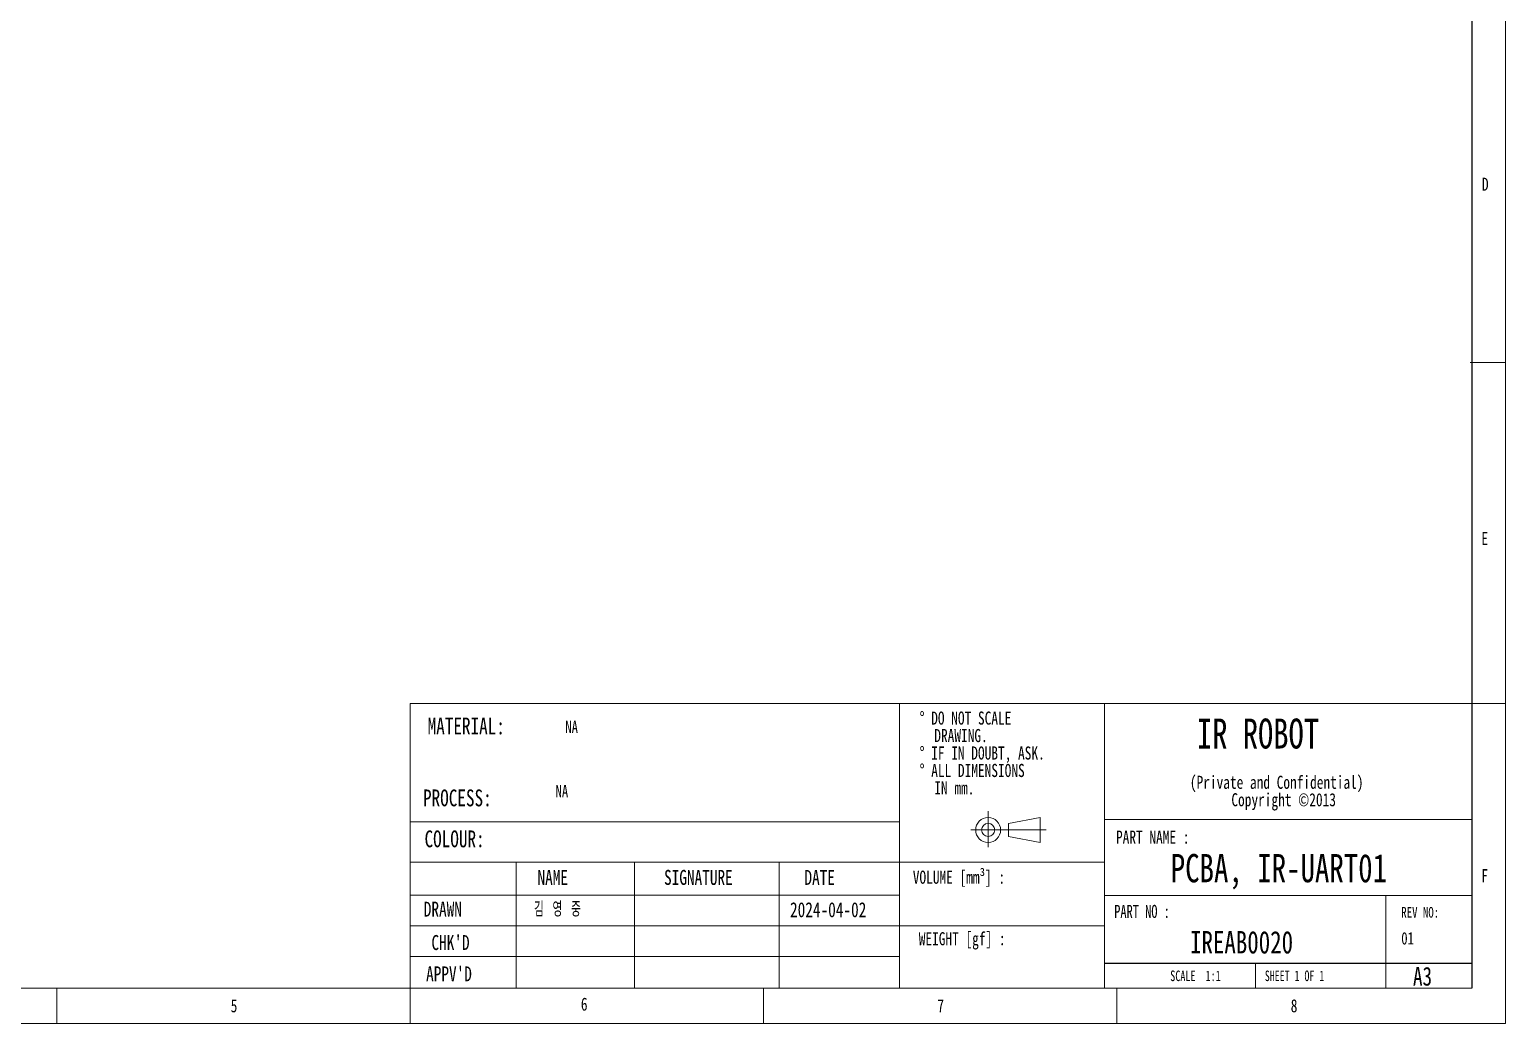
# Model space of a CAD drawing. Header units: millimetres. Extents: x 5 to 415, y 5 to 292.
# Drawn here: x 206.1 to 415, y 5 to 145.6 of the extents above; entities that cross this region are included whole.
import ezdxf

# ---------------------------------------------------------------- set-up
doc = ezdxf.new("R2010")
doc.units = ezdxf.units.MM
doc.linetypes.add('CENTERX2', pattern=[20.32, 12.7, -2.54, 2.54, -2.54])
doc.layers.add('CENTER_LINE', color=7, linetype='CENTERX2')
doc.layers.add('NOTES', color=7, linetype='Continuous')
doc.styles.add('SLDTEXTSTYLE0', font='TXT', dxfattribs={"width": 0.75})
doc.styles.add('SLDTEXTSTYLE1', font='TXT', dxfattribs={"width": 0.6875})
doc.styles.add('SLDTEXTSTYLE2', font='TXT', dxfattribs={"width": 0.7})
doc.styles.add('SLDTEXTSTYLE3', font='TXT', dxfattribs={"width": 0.65, "bigfont": 'bigfont'})
doc.styles.add('SLDTEXTSTYLE4', font='TXT', dxfattribs={"width": 0.694444})

# ---------------------------------------------------------------- blocks, each defined once
blk = doc.blocks.new('SW_NOTE_0_6')
at = {"color": 0, "linetype": 'Continuous', "lineweight": 0, "char_height": 1.8521, "attachment_point": 2, "style": 'SLDTEXTSTYLE0'}
for s, insert in [('(Private and Confidential)', (15.4, 2.39)), ('Copyright ©2013', (16.39, -0.08))]:
    blk.add_mtext(s, dxfattribs=dict(at, insert=insert))
blk = doc.blocks.new('SW_NOTE_0_7')
at = {"color": 0, "linetype": 'Continuous', "lineweight": 0, "attachment_point": 1, "style": 'SLDTEXTSTYLE0'}
for s, insert, char_height in [('%%d DO NOT SCALE', (0, 2.39), 1.8521), ('DRAWING.', (2.08, -0.08), 1.852), ('%%d IF IN DOUBT, ASK.', (0, -2.55), 1.8521), ('%%d ALL DIMENSIONS', (0, -5.02), 1.8521), ('IN mm.', (2.08, -7.49), 1.852)]:
    blk.add_mtext(s, dxfattribs=dict(at, insert=insert, char_height=char_height))

msp = doc.modelspace()

# ---------------------------------------------------------------- linework, layer by layer
at = {"color": 7, "linetype": 'Continuous', "lineweight": 18}
for p, q in [((415, 5), (415, 292)), ((410, 98.5), (415, 98.5)), ((260, 50.271), (260, 10)), ((415, 50.271), (260, 50.271)), ((329.265, 50.271), (329.265, 10)), ((358.254, 50.271), (358.254, 10)), ((260, 33.55), (329.265, 33.55)), ((344.668, 33.297), (349.181, 34.143)), ((349.181, 30.608), (349.181, 34.143)), ((410.25, 33.844), (358.254, 33.844)), ((344.668, 33.297), (344.668, 31.454)), ((344.668, 31.454), (349.181, 30.608)), ((275.001, 27.796), (275.001, 10)), ((291.778, 27.796), (291.778, 10)), ((312.217, 10), (312.217, 27.796)), ((329.265, 23.158), (260, 23.158)), ((398.074, 10), (398.074, 23.123)), ((358.254, 18.822), (260, 18.822)), ((312.217, 14.859), (312.217, 10)), ((260, 14.481), (329.265, 14.481)), ((379.611, 13.419), (379.611, 10)), ((10, 10), (410.25, 10)), ((210, 5), (210, 10)), ((260, 5), (260, 10)), ((310, 5), (310, 10)), ((360, 5), (360, 10)), ((5, 5), (415, 5))]:
    msp.add_line(p, q, dxfattribs=at)
at = {"color": 7, "linetype": 'CENTERX2', "lineweight": 18}
for p, q in [((341.798, 35.054), (341.798, 29.936)), ((339.361, 32.376), (350.023, 32.376))]:
    msp.add_line(p, q, dxfattribs=at)
at = {"color": 7, "linetype": 'Continuous', "lineweight": 18}
for radius in [1.767, 0.922]:
    msp.add_circle((341.798, 32.376), radius, dxfattribs=at)
at = {"layer": 'NOTES', "color": 7}
for p, q in [((410.25, 287), (410.25, 10)), ((410.25, 13.496), (358.254, 13.496))]:
    msp.add_line(p, q, dxfattribs=at)
at = {"layer": 'NOTES', "color": 7, "linetype": 'Continuous', "lineweight": 18}
for p, q in [((260, 27.801), (358.254, 27.801)), ((410.25, 23.123), (358.254, 23.123))]:
    msp.add_line(p, q, dxfattribs=at)

# ---------------------------------------------------------------- block references
at = {"color": 7, "linetype": 'Continuous', "lineweight": 0}
for name, p in [('SW_NOTE_0_7', (332.098, 46.744)), ('SW_NOTE_0_6', (367.225, 37.663))]:
    msp.add_blockref(name, p, dxfattribs=at)

# ---------------------------------------------------------------- texts
for s, insert, char_height, attachment_point, style in [('D', (411.667, 124.668), 1.852, 1, 'SLDTEXTSTYLE0'), ('E', (411.586, 74.537), 1.852, 1, 'SLDTEXTSTYLE0'), ('MATERIAL:', (262.479, 48.278), 2.3813, 1, 'SLDTEXTSTYLE0'), ('PROCESS:', (261.829, 38.108), 2.3813, 1, 'SLDTEXTSTYLE0'), ('PART NAME :', (359.887, 32.29), 1.85208, 1, 'SLDTEXTSTYLE0'), ('PCBA, IR-UART01', (382.938, 28.981), 4, 2, 'SLDTEXTSTYLE0'), ('NAME', (278.027, 26.726), 2.1167, 1, 'SLDTEXTSTYLE0'), ('SIGNATURE', (295.935, 26.726), 2.1167, 1, 'SLDTEXTSTYLE0'), ('DATE', (315.804, 26.726), 2.1167, 1, 'SLDTEXTSTYLE0'), ('VOLUME [mm³] :', (331.133, 26.622), 1.85208, 1, 'SLDTEXTSTYLE0'), ('DRAWN', (261.937, 22.233), 2.1167, 1, 'SLDTEXTSTYLE0'), ('2024-04-02', (313.76, 22.154), 2.1167, 1, 'SLDTEXTSTYLE0'), ('REV NO:', (400.257, 21.476), 1.5, 1, 'SLDTEXTSTYLE0'), ("CHK'D", (263.024, 17.51), 2.1167, 1, 'SLDTEXTSTYLE0'), ('IREAB0020', (377.654, 18.079), 3.175, 2, 'SLDTEXTSTYLE0'), ("APPV'D", (262.263, 13.079), 2.1167, 1, 'SLDTEXTSTYLE0'), ('A3', (401.912, 13.007), 2.6458, 1, 'SLDTEXTSTYLE0'), ('SCALE  1:1', (367.564, 12.491), 1.5, 1, 'SLDTEXTSTYLE2'), ('SHEET 1 OF 1', (380.942, 12.491), 1.5, 1, 'SLDTEXTSTYLE1'), ('5', (234.613, 8.434), 1.852, 1, 'SLDTEXTSTYLE0')]:
    msp.add_mtext(s, dxfattribs=dict(at, insert=insert, char_height=char_height, attachment_point=attachment_point, style=style))
at = {"layer": 'CENTER_LINE', "char_height": 1.75, "attachment_point": 1, "style": 'SLDTEXTSTYLE0'}
for s, insert in [('NA', (281.97, 47.826)), ('NA', (280.587, 38.745)), ('01', (400.257, 17.927))]:
    msp.add_mtext(s, dxfattribs=dict(at, insert=insert))
at = {"layer": 'NOTES', "attachment_point": 1}
for s, insert, char_height, style in [('IR ROBOT', (371.345, 48.136), 4.2333, 'SLDTEXTSTYLE0'), ('COLOUR:', (262.046, 32.312), 2.3813, 'SLDTEXTSTYLE0'), ('F', (411.586, 26.839), 1.852, 'SLDTEXTSTYLE0'), ('김 영 중', (277.535, 22.233), 2.1167, 'SLDTEXTSTYLE3'), ('PART NO :', (359.636, 21.78), 1.8521, 'SLDTEXTSTYLE4'), ('WEIGHT [gf] :', (331.976, 17.919), 1.85208, 'SLDTEXTSTYLE0'), ('6', (284.167, 8.668), 1.852, 'SLDTEXTSTYLE0'), ('7', (334.613, 8.434), 1.852, 'SLDTEXTSTYLE0'), ('8', (384.613, 8.434), 1.852, 'SLDTEXTSTYLE0')]:
    msp.add_mtext(s, dxfattribs=dict(at, insert=insert, char_height=char_height, style=style))

doc.saveas('drawing.dxf')
